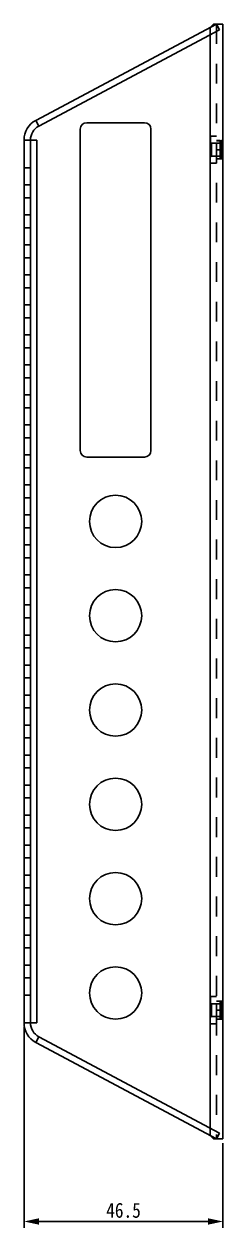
# Model space of a CAD drawing. Header units: millimetres. Extents: x -177 to 18421, y -5017 to 3255.
# Drawn here: x 16018.7 to 16065.2, y 1465.8 to 1746.6 of the extents above; entities that cross this region are included whole.
import ezdxf

# ---------------------------------------------------------------- set-up
doc = ezdxf.new("R2010")
doc.units = ezdxf.units.MM
doc.header["$LTSCALE"] = 46.255
doc.header["$PDMODE"] = 3
doc.header["$PDSIZE"] = 8
doc.linetypes.add('HIDDEN', pattern=[0.2, 0.1, -0.1])
doc.layers.get('0').update_dxf_attribs({"linetype": 'CONTINUOUS'})
doc.layers.get('Defpoints').update_dxf_attribs({"linetype": 'CONTINUOUS'})
doc.layers.add('02___PRT_ALL_AXES', color=7, linetype='CONTINUOUS')
doc.layers.add('DEFAULT_2', color=8, linetype='HIDDEN')
doc.styles.get("Standard").update_dxf_attribs({"font": 'txt', "width": 0.85})
doc.dimstyles.new('DIMSTYLE_1', dxfattribs={"dimtxt": 3.5, "dimasz": 3.5, "dimexe": 1.5, "dimexo": 1, "dimgap": 0.875, "dimtad": 1, "dimdsep": 46, "dimtxsty": 'Standard', "dimblk": '_FILLED', "dimcen": 0.09, "dimadec": 0, "dimazin": 0, "dimtp": 0.01, "dimtm": 0.01, "dimtfac": 1, "dimtofl": 0, "dimtmove": 0, "dimatfit": 3, "dimldrblk": '_FILLED', "dimfxl": 0, "dimtolj": 1, "dimarcsym": 0})

# ---------------------------------------------------------------- blocks, each defined once
blk = doc.blocks.new('_FILLED')
at = {"color": 0, "linetype": 'ByBlock'}
blk.add_solid([(0, 0), (-1, 0.214), (-1, -0.214)], dxfattribs=at)
blk = doc.blocks.new('*D201')
at = {"color": 0, "linetype": 'Continuous', "lineweight": -2, "transparency": 16777216}
for p, q in [((16018.68, 1512.62), (16018.68, 1465.77)), ((16065.18, 1485.57), (16065.18, 1465.77)), ((16061.68, 1467.27), (16022.18, 1467.27))]:
    blk.add_line(p, q, dxfattribs=at)
at = {"layer": 'Defpoints', "color": 0, "linetype": 'Continuous', "transparency": 16777216}
for p in [(16018.68, 1513.62), (16065.18, 1486.57), (16018.68, 1467.27)]:
    blk.add_point(p, dxfattribs=at)
at = {"color": 0, "linetype": 'Continuous', "lineweight": -2, "transparency": 16777216, "xscale": 3.5, "yscale": 3.5, "zscale": 3.5, "rotation": 180}
blk.add_blockref('_FILLED', (16018.68, 1467.27), dxfattribs=at)
at = {"color": 0, "linetype": 'Continuous', "lineweight": -2, "transparency": 16777216, "xscale": 3.5, "yscale": 3.5, "zscale": 3.5}
blk.add_blockref('_FILLED', (16065.18, 1467.27), dxfattribs=at)
at = {"color": 0, "linetype": 'Continuous', "transparency": 16777216, "insert": (16041.93, 1471.64), "char_height": 3.5, "width": 17, "attachment_point": 2}
blk.add_mtext('\\A1;46.5', dxfattribs=at)

msp = doc.modelspace()

# ---------------------------------------------------------------- linework, layer by layer
at = {"color": 7, "linetype": 'Continuous'}
for p, q in [((16021.435, 1724.109), (16063.676, 1746.569)), ((16062.926, 1746.569), (16062.176, 1745.772)), ((16063.676, 1746.569), (16062.926, 1746.569)), ((16064.38, 1745.245), (16063.676, 1746.569)), ((16022.139, 1722.785), (16021.435, 1724.109)), ((16018.676, 1513.618), (16018.676, 1719.518)), ((16020.176, 1719.518), (16018.676, 1719.518)), ((16020.176, 1513.618), (16018.676, 1513.618)), ((16022.139, 1510.351), (16021.435, 1509.027)), ((16063.676, 1486.567), (16021.435, 1509.027)), ((16062.926, 1486.567), (16062.176, 1487.364)), ((16063.676, 1486.567), (16062.926, 1486.567)), ((16064.38, 1487.891), (16063.676, 1486.567))]:
    msp.add_line(p, q, dxfattribs=at)
at = {"color": 1, "linetype": 'Continuous'}
for p, q in [((16022.139, 1722.785), (16064.38, 1745.245)), ((16031.826, 1647.068), (16031.826, 1722.068)), ((16033.326, 1723.568), (16046.826, 1723.568)), ((16048.326, 1722.068), (16048.326, 1647.068)), ((16046.826, 1645.568), (16033.326, 1645.568)), ((16064.38, 1487.891), (16022.139, 1510.351))]:
    msp.add_line(p, q, dxfattribs=at)
at = {"color": 3, "linetype": 'Continuous'}
for p, q in [((16062.176, 1744.073), (16062.176, 1489.063)), ((16065.176, 1746.569), (16063.676, 1746.569)), ((16065.176, 1746.569), (16065.176, 1486.567)), ((16020.176, 1513.618), (16020.176, 1719.518)), ((16020.176, 1719.518), (16021.676, 1719.518)), ((16021.676, 1513.618), (16021.676, 1719.518)), ((16020.176, 1513.618), (16021.676, 1513.618)), ((16065.176, 1486.567), (16063.676, 1486.567))]:
    msp.add_line(p, q, dxfattribs=at)
at = {"color": 7, "linetype": 'Continuous'}
for centre, start, end in [((16023.876, 1719.518), 118, 180), ((16023.876, 1513.618), 180, 242)]:
    msp.add_arc(centre, 5.2, start, end, dxfattribs=at)
at = {"color": 3, "linetype": 'Continuous'}
for centre, start, end in [((16023.876, 1719.518), 118, 180), ((16023.876, 1513.618), 180, 242)]:
    msp.add_arc(centre, 3.7, start, end, dxfattribs=at)
at = {"color": 1, "linetype": 'Continuous'}
for centre, start, end in [((16033.326, 1722.068), 90, 180), ((16046.826, 1722.068), 0, 90), ((16033.326, 1647.068), 180, 270), ((16046.826, 1647.068), 270, 0)]:
    msp.add_arc(centre, 1.5, start, end, dxfattribs=at)
at = {"layer": '02___PRT_ALL_AXES', "color": 8, "linetype": 'HIDDEN'}
for p, q in [((16062.176, 1720.443), (16063.676, 1720.443)), ((16062.476, 1718.768), (16065.046, 1718.768)), ((16063.676, 1714.093), (16063.676, 1720.443)), ((16063.676, 1719.378), (16064.526, 1719.378)), ((16063.676, 1719.368), (16065.176, 1719.368)), ((16064.526, 1719.178), (16064.916, 1719.378)), ((16064.526, 1715.158), (16064.526, 1719.378)), ((16064.916, 1719.378), (16064.916, 1715.158)), ((16064.916, 1719.378), (16065.046, 1719.378)), ((16065.046, 1715.158), (16065.046, 1719.378)), ((16065.176, 1715.168), (16065.176, 1719.368)), ((16062.176, 1717.268), (16062.176, 1714.093)), ((16062.476, 1715.768), (16065.046, 1715.768)), ((16065.176, 1717.268), (16063.676, 1717.268)), ((16062.176, 1714.093), (16063.676, 1714.093)), ((16063.676, 1715.168), (16065.176, 1715.168)), ((16063.676, 1715.158), (16064.526, 1715.158)), ((16064.526, 1715.358), (16064.916, 1715.158)), ((16064.916, 1715.158), (16065.046, 1715.158)), ((16062.176, 1519.743), (16063.676, 1519.743)), ((16063.676, 1513.393), (16063.676, 1519.743)), ((16062.176, 1516.568), (16062.176, 1513.393)), ((16062.476, 1518.068), (16065.046, 1518.068)), ((16063.676, 1518.678), (16064.526, 1518.678)), ((16063.676, 1518.668), (16065.176, 1518.668)), ((16065.176, 1516.568), (16063.676, 1516.568)), ((16064.526, 1514.458), (16064.526, 1518.678)), ((16064.526, 1518.478), (16064.916, 1518.678)), ((16064.916, 1518.678), (16065.046, 1518.678)), ((16064.916, 1518.678), (16064.916, 1514.458)), ((16065.046, 1514.458), (16065.046, 1518.678)), ((16065.176, 1514.468), (16065.176, 1518.668)), ((16062.476, 1515.068), (16065.046, 1515.068)), ((16063.676, 1514.468), (16065.176, 1514.468)), ((16063.676, 1514.458), (16064.526, 1514.458)), ((16064.526, 1514.658), (16064.916, 1514.458)), ((16064.916, 1514.458), (16065.046, 1514.458)), ((16062.176, 1513.393), (16063.676, 1513.393))]:
    msp.add_line(p, q, dxfattribs=at)
at = {"layer": '02___PRT_ALL_AXES', "color": 1, "linetype": 'Continuous'}
for centre in [(16040.076, 1630.568), (16040.076, 1608.568), (16040.076, 1586.568), (16040.076, 1564.568), (16040.076, 1542.568), (16040.076, 1520.568)]:
    msp.add_circle(centre, 6.1, dxfattribs=at)
at = {"layer": 'DEFAULT_2', "color": 8, "linetype": 'HIDDEN'}
for p, q in [((16062.176, 1745.772), (16062.176, 1744.073)), ((16063.676, 1746.569), (16063.676, 1486.567)), ((16062.176, 1720.292), (16062.226, 1720.292)), ((16062.176, 1720.2), (16062.226, 1720.2)), ((16062.176, 1720.124), (16062.226, 1720.124)), ((16062.176, 1720.07), (16062.226, 1720.07)), ((16062.176, 1720.033), (16062.226, 1720.033)), ((16062.176, 1719.752), (16062.226, 1719.752)), ((16062.176, 1719.702), (16062.226, 1719.702)), ((16062.176, 1719.686), (16062.226, 1719.686)), ((16062.176, 1719.669), (16062.226, 1719.669)), ((16062.176, 1719.627), (16062.226, 1719.627)), ((16062.176, 1719.626), (16062.226, 1719.626)), ((16062.176, 1719.622), (16062.226, 1719.622)), ((16062.176, 1719.621), (16062.226, 1719.621)), ((16062.176, 1719.603), (16062.226, 1719.603)), ((16062.176, 1719.6), (16062.226, 1719.6)), ((16062.176, 1719.596), (16062.226, 1719.596)), ((16062.176, 1719.594), (16062.226, 1719.594)), ((16062.176, 1719.592), (16062.226, 1719.592)), ((16062.176, 1719.588), (16062.226, 1719.588)), ((16062.176, 1719.56), (16062.226, 1719.56)), ((16062.176, 1719.554), (16062.226, 1719.554)), ((16062.176, 1719.547), (16062.226, 1719.547)), ((16062.176, 1719.545), (16062.226, 1719.545)), ((16062.176, 1719.533), (16062.226, 1719.533)), ((16062.176, 1719.517), (16062.226, 1719.517)), ((16062.176, 1719.511), (16062.226, 1719.511)), ((16062.176, 1719.504), (16062.226, 1719.504)), ((16062.176, 1719.504), (16062.226, 1719.504)), ((16062.176, 1719.492), (16062.226, 1719.492)), ((16062.176, 1719.491), (16062.226, 1719.491)), ((16062.176, 1719.484), (16062.226, 1719.484)), ((16062.176, 1719.465), (16062.226, 1719.465)), ((16062.176, 1719.449), (16062.226, 1719.449)), ((16062.176, 1719.448), (16062.226, 1719.448)), ((16062.176, 1719.438), (16062.226, 1719.438)), ((16062.176, 1719.425), (16062.226, 1719.425)), ((16062.176, 1719.422), (16062.226, 1719.422)), ((16062.176, 1719.419), (16062.226, 1719.419)), ((16062.176, 1719.407), (16062.226, 1719.407)), ((16062.176, 1719.407), (16062.226, 1719.407)), ((16062.176, 1719.398), (16062.226, 1719.398)), ((16062.176, 1719.395), (16062.226, 1719.395)), ((16062.176, 1719.376), (16062.226, 1719.376)), ((16062.176, 1719.374), (16062.226, 1719.374)), ((16062.176, 1719.373), (16062.226, 1719.373)), ((16062.176, 1719.37), (16062.226, 1719.37)), ((16062.176, 1719.362), (16062.226, 1719.362)), ((16062.176, 1719.359), (16062.226, 1719.359)), ((16062.176, 1719.351), (16062.226, 1719.351)), ((16062.176, 1719.349), (16062.226, 1719.349)), ((16062.176, 1719.326), (16062.226, 1719.326)), ((16062.176, 1719.314), (16062.226, 1719.314)), ((16062.176, 1719.301), (16062.226, 1719.301)), ((16062.176, 1719.299), (16062.226, 1719.299)), ((16062.176, 1719.29), (16062.226, 1719.29)), ((16062.176, 1719.287), (16062.226, 1719.287)), ((16062.176, 1719.285), (16062.226, 1719.285)), ((16062.176, 1719.282), (16062.226, 1719.282)), ((16062.176, 1719.273), (16062.226, 1719.273)), ((16062.176, 1719.27), (16062.226, 1719.27)), ((16062.176, 1719.247), (16062.226, 1719.247)), ((16062.176, 1719.244), (16062.226, 1719.244)), ((16062.176, 1719.212), (16062.226, 1719.212)), ((16062.176, 1719.206), (16062.226, 1719.206)), ((16062.176, 1719.192), (16062.226, 1719.192)), ((16062.176, 1719.191), (16062.226, 1719.191)), ((16062.176, 1719.185), (16062.226, 1719.185)), ((16062.176, 1719.16), (16062.226, 1719.16)), ((16062.176, 1719.15), (16062.226, 1719.15)), ((16062.176, 1719.148), (16062.226, 1719.148)), ((16062.176, 1719.117), (16062.226, 1719.117)), ((16062.176, 1719.107), (16062.226, 1719.107)), ((16062.176, 1719.09), (16062.226, 1719.09)), ((16062.476, 1718.768), (16062.176, 1719.068)), ((16062.176, 1719.053), (16062.226, 1719.053)), ((16062.176, 1719.045), (16062.226, 1719.045)), ((16062.176, 1718.997), (16062.226, 1718.997)), ((16062.176, 1718.994), (16062.226, 1718.994)), ((16062.176, 1718.938), (16062.226, 1718.938)), ((16062.176, 1718.928), (16062.226, 1718.928)), ((16062.176, 1718.91), (16062.226, 1718.91)), ((16062.176, 1718.904), (16062.226, 1718.904)), ((16062.176, 1718.897), (16062.226, 1718.897)), ((16062.176, 1718.881), (16062.226, 1718.881)), ((16062.176, 1718.876), (16062.226, 1718.876)), ((16062.176, 1718.867), (16062.226, 1718.867)), ((16062.176, 1718.853), (16062.226, 1718.853)), ((16062.176, 1718.835), (16062.226, 1718.835)), ((16062.176, 1718.814), (16062.226, 1718.814)), ((16062.176, 1718.81), (16062.226, 1718.81)), ((16062.176, 1718.801), (16062.226, 1718.801)), ((16062.176, 1718.79), (16062.226, 1718.79)), ((16062.176, 1718.787), (16062.226, 1718.787)), ((16062.176, 1718.656), (16062.226, 1718.656)), ((16062.176, 1718.655), (16062.226, 1718.655)), ((16062.176, 1718.614), (16062.226, 1718.614)), ((16062.176, 1718.587), (16062.226, 1718.587)), ((16062.176, 1718.517), (16062.226, 1718.517)), ((16062.226, 1718.005), (16062.226, 1720.292)), ((16062.476, 1718.768), (16062.476, 1715.768)), ((16062.176, 1718.266), (16062.226, 1718.266)), ((16062.176, 1718.206), (16062.226, 1718.206)), ((16062.176, 1718.192), (16062.226, 1718.192)), ((16062.176, 1718.17), (16062.226, 1718.17)), ((16062.176, 1718.095), (16062.226, 1718.095)), ((16062.176, 1718.041), (16062.226, 1718.041)), ((16062.176, 1718.005), (16062.226, 1718.005)), ((16062.176, 1717.81), (16062.226, 1717.81)), ((16062.176, 1717.799), (16062.226, 1717.799)), ((16062.176, 1717.794), (16062.226, 1717.794)), ((16062.176, 1717.765), (16062.226, 1717.765)), ((16062.176, 1717.754), (16062.226, 1717.754)), ((16062.176, 1717.733), (16062.226, 1717.733)), ((16062.176, 1717.726), (16062.226, 1717.726)), ((16062.176, 1717.716), (16062.226, 1717.716)), ((16062.176, 1717.715), (16062.226, 1717.715)), ((16062.176, 1717.708), (16062.226, 1717.708)), ((16062.176, 1717.706), (16062.226, 1717.706)), ((16062.176, 1717.697), (16062.226, 1717.697)), ((16062.176, 1717.695), (16062.226, 1717.695)), ((16062.176, 1717.682), (16062.226, 1717.682)), ((16062.176, 1717.653), (16062.226, 1717.653)), ((16062.176, 1717.652), (16062.226, 1717.652)), ((16062.176, 1717.651), (16062.226, 1717.651)), ((16062.176, 1717.649), (16062.226, 1717.649)), ((16062.176, 1717.642), (16062.226, 1717.642)), ((16062.176, 1717.635), (16062.226, 1717.635)), ((16062.176, 1717.625), (16062.226, 1717.625)), ((16062.176, 1717.601), (16062.226, 1717.601)), ((16062.176, 1717.595), (16062.226, 1717.595)), ((16062.176, 1717.594), (16062.226, 1717.594)), ((16062.176, 1717.588), (16062.226, 1717.588)), ((16062.176, 1717.556), (16062.226, 1717.556)), ((16062.176, 1717.547), (16062.226, 1717.547)), ((16062.176, 1717.536), (16062.226, 1717.536)), ((16062.176, 1717.53), (16062.226, 1717.53)), ((16062.176, 1717.527), (16062.226, 1717.527)), ((16062.176, 1717.513), (16062.226, 1717.513)), ((16062.176, 1717.485), (16062.226, 1717.485)), ((16062.176, 1717.484), (16062.226, 1717.484)), ((16062.176, 1717.481), (16062.226, 1717.481)), ((16062.176, 1717.475), (16062.226, 1717.475)), ((16062.176, 1717.473), (16062.226, 1717.473)), ((16062.176, 1717.468), (16062.226, 1717.468)), ((16062.176, 1717.446), (16062.226, 1717.446)), ((16062.176, 1717.439), (16062.226, 1717.439)), ((16062.176, 1717.432), (16062.226, 1717.432)), ((16062.176, 1717.42), (16062.226, 1717.42)), ((16062.176, 1717.416), (16062.226, 1717.416)), ((16062.176, 1717.414), (16062.226, 1717.414)), ((16062.176, 1717.412), (16062.226, 1717.412)), ((16062.176, 1717.408), (16062.226, 1717.408)), ((16062.176, 1717.375), (16062.226, 1717.375)), ((16062.176, 1717.367), (16062.226, 1717.367)), ((16062.176, 1717.362), (16062.226, 1717.362)), ((16062.176, 1717.346), (16062.226, 1717.346)), ((16062.176, 1717.34), (16062.226, 1717.34)), ((16062.176, 1717.334), (16062.226, 1717.334)), ((16062.176, 1717.331), (16062.226, 1717.331)), ((16062.476, 1715.768), (16062.176, 1715.468)), ((16062.226, 1717.331), (16062.226, 1717.81)), ((16020.176, 1713.068), (16018.676, 1713.068)), ((16020.176, 1709.068), (16018.676, 1709.068)), ((16020.176, 1706.068), (16018.676, 1706.068)), ((16020.176, 1702.068), (16018.676, 1702.068)), ((16020.176, 1699.068), (16018.676, 1699.068)), ((16020.176, 1695.068), (16018.676, 1695.068)), ((16020.176, 1692.068), (16018.676, 1692.068)), ((16020.176, 1688.068), (16018.676, 1688.068)), ((16020.176, 1685.068), (16018.676, 1685.068)), ((16020.176, 1681.068), (16018.676, 1681.068)), ((16020.176, 1678.068), (16018.676, 1678.068)), ((16020.176, 1674.068), (16018.676, 1674.068)), ((16020.176, 1671.068), (16018.676, 1671.068)), ((16020.176, 1667.068), (16018.676, 1667.068)), ((16020.176, 1664.068), (16018.676, 1664.068)), ((16020.176, 1660.068), (16018.676, 1660.068)), ((16020.176, 1657.068), (16018.676, 1657.068)), ((16020.176, 1653.068), (16018.676, 1653.068)), ((16020.176, 1650.068), (16018.676, 1650.068)), ((16020.176, 1646.068), (16018.676, 1646.068)), ((16020.176, 1643.068), (16018.676, 1643.068)), ((16020.176, 1639.068), (16018.676, 1639.068)), ((16020.176, 1636.068), (16018.676, 1636.068)), ((16020.176, 1632.068), (16018.676, 1632.068)), ((16020.176, 1629.068), (16018.676, 1629.068)), ((16020.176, 1625.068), (16018.676, 1625.068)), ((16020.176, 1622.068), (16018.676, 1622.068)), ((16020.176, 1618.068), (16018.676, 1618.068)), ((16020.176, 1615.068), (16018.676, 1615.068)), ((16020.176, 1611.068), (16018.676, 1611.068)), ((16020.176, 1608.068), (16018.676, 1608.068)), ((16020.176, 1604.068), (16018.676, 1604.068)), ((16020.176, 1601.068), (16018.676, 1601.068)), ((16020.176, 1597.068), (16018.676, 1597.068)), ((16020.176, 1594.068), (16018.676, 1594.068)), ((16020.176, 1590.068), (16018.676, 1590.068)), ((16020.176, 1587.068), (16018.676, 1587.068)), ((16020.176, 1583.068), (16018.676, 1583.068)), ((16020.176, 1580.068), (16018.676, 1580.068)), ((16020.176, 1576.068), (16018.676, 1576.068)), ((16020.176, 1573.068), (16018.676, 1573.068)), ((16020.176, 1569.068), (16018.676, 1569.068)), ((16020.176, 1566.068), (16018.676, 1566.068)), ((16020.176, 1562.068), (16018.676, 1562.068)), ((16020.176, 1559.068), (16018.676, 1559.068)), ((16020.176, 1555.068), (16018.676, 1555.068)), ((16020.176, 1552.068), (16018.676, 1552.068)), ((16020.176, 1548.068), (16018.676, 1548.068)), ((16020.176, 1545.068), (16018.676, 1545.068)), ((16020.176, 1541.068), (16018.676, 1541.068)), ((16020.176, 1538.068), (16018.676, 1538.068)), ((16020.176, 1534.068), (16018.676, 1534.068)), ((16020.176, 1531.068), (16018.676, 1531.068)), ((16020.176, 1527.068), (16018.676, 1527.068)), ((16020.176, 1524.068), (16018.676, 1524.068)), ((16020.176, 1520.068), (16018.676, 1520.068)), ((16062.176, 1519.592), (16062.226, 1519.592)), ((16062.176, 1519.5), (16062.226, 1519.5)), ((16062.176, 1519.424), (16062.226, 1519.424)), ((16062.176, 1519.37), (16062.226, 1519.37)), ((16062.176, 1519.333), (16062.226, 1519.333)), ((16062.226, 1517.305), (16062.226, 1519.592)), ((16062.176, 1519.052), (16062.226, 1519.052)), ((16062.176, 1519.002), (16062.226, 1519.002)), ((16062.176, 1518.986), (16062.226, 1518.986)), ((16062.176, 1518.969), (16062.226, 1518.969)), ((16062.176, 1518.927), (16062.226, 1518.927)), ((16062.176, 1518.926), (16062.226, 1518.926)), ((16062.176, 1518.922), (16062.226, 1518.922)), ((16062.176, 1518.921), (16062.226, 1518.921)), ((16062.176, 1518.903), (16062.226, 1518.903)), ((16062.176, 1518.9), (16062.226, 1518.9)), ((16062.176, 1518.896), (16062.226, 1518.896)), ((16062.176, 1518.894), (16062.226, 1518.894)), ((16062.176, 1518.892), (16062.226, 1518.892)), ((16062.176, 1518.888), (16062.226, 1518.888)), ((16062.176, 1518.86), (16062.226, 1518.86)), ((16062.176, 1518.854), (16062.226, 1518.854)), ((16062.176, 1518.847), (16062.226, 1518.847)), ((16062.176, 1518.845), (16062.226, 1518.845)), ((16062.176, 1518.833), (16062.226, 1518.833)), ((16062.176, 1518.817), (16062.226, 1518.817)), ((16062.176, 1518.811), (16062.226, 1518.811)), ((16062.176, 1518.804), (16062.226, 1518.804)), ((16062.176, 1518.804), (16062.226, 1518.804)), ((16062.176, 1518.792), (16062.226, 1518.792)), ((16062.176, 1518.791), (16062.226, 1518.791)), ((16062.176, 1518.784), (16062.226, 1518.784)), ((16062.176, 1518.765), (16062.226, 1518.765)), ((16062.176, 1518.749), (16062.226, 1518.749)), ((16062.176, 1518.748), (16062.226, 1518.748)), ((16062.176, 1518.738), (16062.226, 1518.738)), ((16062.176, 1518.725), (16062.226, 1518.725)), ((16062.176, 1518.722), (16062.226, 1518.722)), ((16062.176, 1518.719), (16062.226, 1518.719)), ((16062.176, 1518.707), (16062.226, 1518.707)), ((16062.176, 1518.707), (16062.226, 1518.707)), ((16062.176, 1518.698), (16062.226, 1518.698)), ((16062.176, 1518.695), (16062.226, 1518.695)), ((16062.176, 1518.676), (16062.226, 1518.676)), ((16062.176, 1518.674), (16062.226, 1518.674)), ((16062.176, 1518.673), (16062.226, 1518.673)), ((16062.176, 1518.67), (16062.226, 1518.67)), ((16062.176, 1518.662), (16062.226, 1518.662)), ((16062.176, 1518.659), (16062.226, 1518.659)), ((16062.176, 1518.651), (16062.226, 1518.651)), ((16062.176, 1518.649), (16062.226, 1518.649)), ((16062.176, 1518.626), (16062.226, 1518.626)), ((16062.176, 1518.614), (16062.226, 1518.614)), ((16062.176, 1518.601), (16062.226, 1518.601)), ((16062.176, 1518.599), (16062.226, 1518.599)), ((16062.176, 1518.59), (16062.226, 1518.59)), ((16062.176, 1518.587), (16062.226, 1518.587)), ((16062.176, 1518.585), (16062.226, 1518.585)), ((16062.176, 1518.582), (16062.226, 1518.582)), ((16062.176, 1518.573), (16062.226, 1518.573)), ((16062.176, 1518.57), (16062.226, 1518.57)), ((16062.176, 1518.547), (16062.226, 1518.547)), ((16062.176, 1518.544), (16062.226, 1518.544)), ((16062.176, 1518.512), (16062.226, 1518.512)), ((16062.176, 1518.506), (16062.226, 1518.506)), ((16062.176, 1518.492), (16062.226, 1518.492)), ((16062.176, 1518.491), (16062.226, 1518.491)), ((16062.176, 1518.485), (16062.226, 1518.485)), ((16062.176, 1518.46), (16062.226, 1518.46)), ((16062.176, 1518.45), (16062.226, 1518.45)), ((16062.176, 1518.448), (16062.226, 1518.448)), ((16062.176, 1518.417), (16062.226, 1518.417)), ((16062.176, 1518.407), (16062.226, 1518.407)), ((16062.176, 1518.39), (16062.226, 1518.39)), ((16062.476, 1518.068), (16062.176, 1518.368)), ((16062.176, 1518.353), (16062.226, 1518.353)), ((16062.176, 1518.345), (16062.226, 1518.345)), ((16062.176, 1518.297), (16062.226, 1518.297)), ((16062.176, 1518.294), (16062.226, 1518.294)), ((16062.176, 1518.238), (16062.226, 1518.238)), ((16062.176, 1518.228), (16062.226, 1518.228)), ((16062.176, 1518.21), (16062.226, 1518.21)), ((16062.176, 1518.204), (16062.226, 1518.204)), ((16062.176, 1518.197), (16062.226, 1518.197)), ((16062.176, 1518.181), (16062.226, 1518.181)), ((16062.176, 1518.176), (16062.226, 1518.176)), ((16062.176, 1518.167), (16062.226, 1518.167)), ((16062.176, 1518.153), (16062.226, 1518.153)), ((16062.176, 1518.135), (16062.226, 1518.135)), ((16062.176, 1518.114), (16062.226, 1518.114)), ((16062.176, 1518.11), (16062.226, 1518.11)), ((16062.176, 1518.101), (16062.226, 1518.101)), ((16062.176, 1518.09), (16062.226, 1518.09)), ((16062.176, 1518.087), (16062.226, 1518.087)), ((16062.176, 1517.956), (16062.226, 1517.956)), ((16062.176, 1517.955), (16062.226, 1517.955)), ((16062.176, 1517.914), (16062.226, 1517.914)), ((16062.176, 1517.887), (16062.226, 1517.887)), ((16062.176, 1517.817), (16062.226, 1517.817)), ((16062.176, 1517.566), (16062.226, 1517.566)), ((16062.176, 1517.506), (16062.226, 1517.506)), ((16062.176, 1517.492), (16062.226, 1517.492)), ((16062.176, 1517.47), (16062.226, 1517.47)), ((16062.176, 1517.395), (16062.226, 1517.395)), ((16062.176, 1517.341), (16062.226, 1517.341)), ((16062.176, 1517.305), (16062.226, 1517.305)), ((16062.176, 1517.11), (16062.226, 1517.11)), ((16062.176, 1517.099), (16062.226, 1517.099)), ((16062.176, 1517.094), (16062.226, 1517.094)), ((16062.176, 1517.065), (16062.226, 1517.065)), ((16062.176, 1517.054), (16062.226, 1517.054)), ((16062.176, 1517.033), (16062.226, 1517.033)), ((16062.176, 1517.026), (16062.226, 1517.026)), ((16062.176, 1517.016), (16062.226, 1517.016)), ((16062.176, 1517.015), (16062.226, 1517.015)), ((16062.176, 1517.008), (16062.226, 1517.008)), ((16062.176, 1517.006), (16062.226, 1517.006)), ((16062.176, 1516.997), (16062.226, 1516.997)), ((16062.176, 1516.995), (16062.226, 1516.995)), ((16062.176, 1516.982), (16062.226, 1516.982)), ((16062.176, 1516.953), (16062.226, 1516.953)), ((16062.176, 1516.952), (16062.226, 1516.952)), ((16062.176, 1516.951), (16062.226, 1516.951)), ((16062.176, 1516.949), (16062.226, 1516.949)), ((16062.176, 1516.942), (16062.226, 1516.942)), ((16062.176, 1516.935), (16062.226, 1516.935)), ((16062.176, 1516.925), (16062.226, 1516.925)), ((16062.176, 1516.901), (16062.226, 1516.901)), ((16062.176, 1516.895), (16062.226, 1516.895)), ((16062.176, 1516.894), (16062.226, 1516.894)), ((16062.176, 1516.888), (16062.226, 1516.888)), ((16062.176, 1516.856), (16062.226, 1516.856)), ((16062.176, 1516.847), (16062.226, 1516.847)), ((16062.176, 1516.836), (16062.226, 1516.836)), ((16062.176, 1516.83), (16062.226, 1516.83)), ((16062.176, 1516.827), (16062.226, 1516.827)), ((16062.176, 1516.813), (16062.226, 1516.813)), ((16062.176, 1516.785), (16062.226, 1516.785)), ((16062.176, 1516.784), (16062.226, 1516.784)), ((16062.176, 1516.781), (16062.226, 1516.781)), ((16062.176, 1516.775), (16062.226, 1516.775)), ((16062.176, 1516.773), (16062.226, 1516.773)), ((16062.176, 1516.768), (16062.226, 1516.768)), ((16062.176, 1516.746), (16062.226, 1516.746)), ((16062.176, 1516.739), (16062.226, 1516.739)), ((16062.176, 1516.732), (16062.226, 1516.732)), ((16062.176, 1516.72), (16062.226, 1516.72)), ((16062.176, 1516.716), (16062.226, 1516.716)), ((16062.176, 1516.714), (16062.226, 1516.714)), ((16062.176, 1516.712), (16062.226, 1516.712)), ((16062.176, 1516.708), (16062.226, 1516.708)), ((16062.176, 1516.675), (16062.226, 1516.675)), ((16062.176, 1516.667), (16062.226, 1516.667)), ((16062.176, 1516.662), (16062.226, 1516.662)), ((16062.176, 1516.646), (16062.226, 1516.646)), ((16062.176, 1516.64), (16062.226, 1516.64)), ((16062.176, 1516.634), (16062.226, 1516.634)), ((16062.176, 1516.631), (16062.226, 1516.631)), ((16062.226, 1516.631), (16062.226, 1517.11)), ((16062.476, 1518.068), (16062.476, 1515.068)), ((16062.476, 1515.068), (16062.176, 1514.768)), ((16062.176, 1489.063), (16062.176, 1487.364))]:
    msp.add_line(p, q, dxfattribs=at)

# ---------------------------------------------------------------- dimensions: what is measured, and where the dimension line sits
at = {"color": 1, "linetype": 'Continuous'}
dim = msp.add_linear_dim(base=(16018.676, 1467.267), p1=(16065.176, 1486.567), p2=(16018.676, 1513.618), angle=180, dimstyle='DIMSTYLE_1', dxfattribs=at)
dim.commit()
dim.dimension.update_dxf_attribs({"geometry": '*D201', "text_midpoint": (16041.926, 1467.267), "dimtype": 160})

doc.saveas('drawing.dxf')
